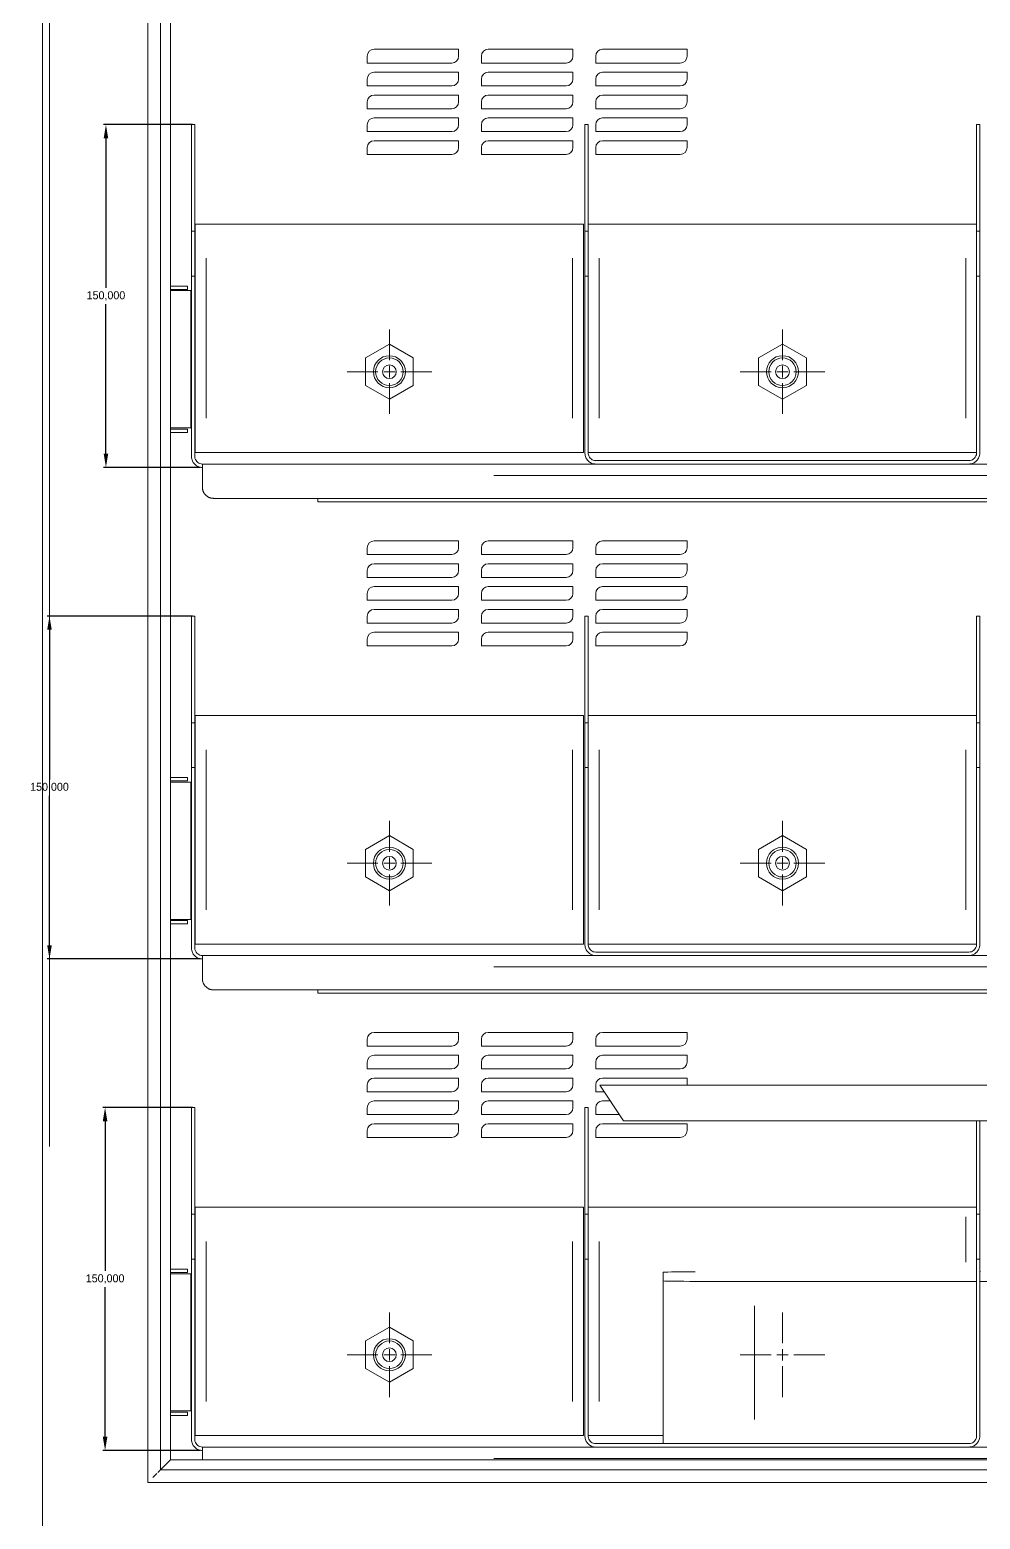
# Model space of a CAD drawing. Header units: millimetres. Extents: x 1896 to 8684, y 846 to 6829.
# Drawn here: x 3870 to 4286, y 3501 to 4153 of the extents above; entities that cross this region are included whole.
import ezdxf

# ---------------------------------------------------------------- set-up
doc = ezdxf.new("R2010")
doc.units = ezdxf.units.MM
doc.header["$PDSIZE"] = -1
doc.dimstyles.new('ISO-25', dxfattribs={"dimtxt": 2.5, "dimasz": 2.5, "dimexe": 1.25, "dimexo": 0.625, "dimtad": 1, "dimtxsty": 'Standard', "dimcen": 2.5, "dimadec": 0, "dimazin": 0, "dimtfac": 1, "dimtmove": 0, "dimatfit": 3, "dimfxl": 1, "dimarcsym": 0})

# ---------------------------------------------------------------- blocks, each defined once
blk = doc.blocks.new('SW_CENTERMARKSYMBOL_4')
at = {"color": 0, "linetype": 'Continuous', "lineweight": 0}
for p, q in [((0, 5), (0, 18.5)), ((-5, 0), (-18.5, 0)), ((0, 0), (-2.5, 0)), ((0, 0), (0, 2.5)), ((0, 0), (0, -2.5)), ((0, 0), (2.5, 0)), ((5, 0), (18.5, 0)), ((0, -5), (0, -18.5))]:
    blk.add_line(p, q, dxfattribs=at)
blk = doc.blocks.new('SW_CENTERMARKSYMBOL_6')
at = {"color": 0, "linetype": 'Continuous', "lineweight": 0}
for p, q in [((0, 5), (0, 18.5)), ((-5, 0), (-18.5, 0)), ((0, 0), (-2.5, 0)), ((0, 0), (0, 2.5)), ((0, 0), (0, -2.5)), ((0, 0), (2.5, 0)), ((5, 0), (18.5, 0)), ((0, -5), (0, -18.5))]:
    blk.add_line(p, q, dxfattribs=at)
blk = doc.blocks.new('SW_CENTERMARKSYMBOL_10')
at = {"color": 0, "linetype": 'Continuous', "lineweight": 0}
for p, q in [((0, 5), (0, 18.5)), ((-5, 0), (-18.5, 0)), ((0, 0), (-2.5, 0)), ((0, 0), (0, 2.5)), ((0, 0), (0, -2.5)), ((0, 0), (2.5, 0)), ((5, 0), (18.5, 0)), ((0, -5), (0, -18.5))]:
    blk.add_line(p, q, dxfattribs=at)
blk = doc.blocks.new('SW_CENTERMARKSYMBOL_13')
at = {"color": 0, "linetype": 'Continuous', "lineweight": 0}
for p, q in [((0, 5), (0, 18.5)), ((-5, 0), (-18.5, 0)), ((0, 0), (-2.5, 0)), ((0, 0), (0, 2.5)), ((0, 0), (0, -2.5)), ((0, 0), (2.5, 0)), ((5, 0), (18.5, 0)), ((0, -5), (0, -18.5))]:
    blk.add_line(p, q, dxfattribs=at)
blk = doc.blocks.new('SW_CENTERMARKSYMBOL_17')
at = {"color": 0, "linetype": 'Continuous', "lineweight": 0}
for p, q in [((0, 5), (0, 18.5)), ((-5, 0), (-18.5, 0)), ((0, 0), (-2.5, 0)), ((0, 0), (0, 2.5)), ((0, 0), (0, -2.5)), ((0, 0), (2.5, 0)), ((5, 0), (18.5, 0)), ((0, -5), (0, -18.5))]:
    blk.add_line(p, q, dxfattribs=at)
blk = doc.blocks.new('SW_CENTERMARKSYMBOL_22')
at = {"color": 0, "linetype": 'Continuous', "lineweight": 0}
for p, q in [((0, 5), (0, 18.5)), ((-5, 0), (-18.5, 0)), ((0, 0), (-2.5, 0)), ((0, 0), (0, 2.5)), ((0, 0), (0, -2.5)), ((0, 0), (2.5, 0)), ((5, 0), (18.5, 0)), ((0, -5), (0, -18.5))]:
    blk.add_line(p, q, dxfattribs=at)
blk = doc.blocks.new('*D48')
at = {"color": 0, "lineweight": -2}
for p, q in [((3941.08, 3681.14), (3901.88, 3681.14)), ((3902.88, 3675.14), (3902.88, 3609.7)), ((3902.88, 3537.14), (3902.88, 3602.57)), ((3944.42, 3531.14), (3901.88, 3531.14))]:
    blk.add_line(p, q, dxfattribs=at)
at = {"color": 0}
for points in [[(3901.88, 3675.14), (3903.88, 3675.14), (3902.88, 3681.14)], [(3901.88, 3537.14), (3903.88, 3537.14), (3902.88, 3531.14)]]:
    blk.add_solid(points, dxfattribs=at)
at = {"layer": 'Defpoints', "color": 0}
for p in [(3902.88, 3681.14), (3942.08, 3681.14), (3945.42, 3531.14)]:
    blk.add_point(p, dxfattribs=at)
at = {"color": 0, "insert": (3902.88, 3606.14), "char_height": 3.5, "attachment_point": 5}
blk.add_mtext('150,000', dxfattribs=at)
blk = doc.blocks.new('*D49')
at = {"color": 0, "lineweight": -2}
for p, q in [((3941.08, 3896.14), (3877.55, 3896.14)), ((3878.55, 3890.14), (3878.55, 3824.7)), ((3878.55, 3752.14), (3878.55, 3817.57)), ((3944.42, 3746.14), (3877.55, 3746.14))]:
    blk.add_line(p, q, dxfattribs=at)
at = {"color": 0}
for points in [[(3877.55, 3890.14), (3879.55, 3890.14), (3878.55, 3896.14)], [(3877.55, 3752.14), (3879.55, 3752.14), (3878.55, 3746.14)]]:
    blk.add_solid(points, dxfattribs=at)
at = {"layer": 'Defpoints', "color": 0}
for p in [(3878.55, 3896.14), (3942.08, 3896.14), (3945.42, 3746.14)]:
    blk.add_point(p, dxfattribs=at)
at = {"color": 0, "insert": (3878.55, 3821.14), "char_height": 3.5, "attachment_point": 5}
blk.add_mtext('150,000', dxfattribs=at)
blk = doc.blocks.new('*D50')
at = {"color": 0, "lineweight": -2}
for p, q in [((3941.08, 4111.14), (3902.25, 4111.14)), ((3903.25, 4105.14), (3903.25, 4039.7)), ((3903.25, 3967.14), (3903.25, 4032.57)), ((3944.42, 3961.14), (3902.25, 3961.14))]:
    blk.add_line(p, q, dxfattribs=at)
at = {"color": 0}
for points in [[(3902.25, 4105.14), (3904.25, 4105.14), (3903.25, 4111.14)], [(3902.25, 3967.14), (3904.25, 3967.14), (3903.25, 3961.14)]]:
    blk.add_solid(points, dxfattribs=at)
at = {"layer": 'Defpoints', "color": 0}
for p in [(3903.25, 4111.14), (3942.08, 4111.14), (3945.42, 3961.14)]:
    blk.add_point(p, dxfattribs=at)
at = {"color": 0, "insert": (3903.25, 4036.14), "char_height": 3.5, "attachment_point": 5}
blk.add_mtext('150,000', dxfattribs=at)

msp = doc.modelspace()

# ---------------------------------------------------------------- linework, layer by layer
at = {"color": 7, "linetype": 'Continuous', "lineweight": 15}
for p, q in [((3875.5481, 3477.8605), (3875.5481, 4741.1359)), ((3921.5481, 3517.1359), (3921.5481, 4690.1391)), ((3921.5667, 4690.1205), (3921.5667, 3517.1545)), ((3927.1466, 4684.5406), (3927.1466, 3522.7342)), ((3931.5378, 3527.1256), (3931.5378, 4680.1494)), ((3931.5388, 4680.1484), (3931.5388, 3527.1266)), ((4057.5249, 4144.0597), (4020.5247, 4144.0597)), ((4057.5249, 4141.0597), (4057.5249, 4144.0597)), ((4107.5251, 4144.0597), (4070.5249, 4144.0597)), ((4107.5251, 4141.0597), (4107.5251, 4144.0597)), ((4157.5248, 4144.0597), (4120.5251, 4144.0597)), ((4157.5248, 4141.0597), (4157.5248, 4144.0597)), ((4017.5249, 4141.0597), (4017.5249, 4138.0597)), ((4017.5249, 4138.0597), (4054.5251, 4138.0597)), ((4067.5246, 4141.0597), (4067.5246, 4138.0597)), ((4067.5246, 4138.0597), (4104.5248, 4138.0597)), ((4117.5248, 4141.0597), (4117.5248, 4138.0597)), ((4117.5248, 4138.0597), (4154.525, 4138.0597)), ((4017.5249, 4131.0597), (4017.5249, 4128.0597)), ((4057.5249, 4134.0597), (4020.5247, 4134.0597)), ((4057.5249, 4131.0597), (4057.5249, 4134.0597)), ((4067.5246, 4131.0597), (4067.5246, 4128.0597)), ((4107.5251, 4134.0597), (4070.5249, 4134.0597)), ((4107.5251, 4131.0597), (4107.5251, 4134.0597)), ((4117.5248, 4131.0597), (4117.5248, 4128.0597)), ((4157.5248, 4134.0597), (4120.5251, 4134.0597)), ((4157.5248, 4131.0597), (4157.5248, 4134.0597)), ((4017.5249, 4128.0597), (4054.5251, 4128.0597)), ((4057.5249, 4124.0597), (4020.5247, 4124.0597)), ((4057.5249, 4121.0597), (4057.5249, 4124.0597)), ((4067.5246, 4128.0597), (4104.5248, 4128.0597)), ((4107.5251, 4124.0597), (4070.5249, 4124.0597)), ((4107.5251, 4121.0597), (4107.5251, 4124.0597)), ((4117.5248, 4128.0597), (4154.525, 4128.0597)), ((4157.5248, 4124.0597), (4120.5251, 4124.0597)), ((4157.5248, 4121.0597), (4157.5248, 4124.0597)), ((4017.5249, 4121.0597), (4017.5249, 4118.0597)), ((4017.5249, 4118.0597), (4054.5251, 4118.0597)), ((4067.5246, 4121.0597), (4067.5246, 4118.0597)), ((4067.5246, 4118.0597), (4104.5248, 4118.0597)), ((4117.5248, 4121.0597), (4117.5248, 4118.0597)), ((4117.5248, 4118.0597), (4154.525, 4118.0597)), ((3940.6435, 4111.1389), (3942.0764, 4111.1389)), ((3940.6435, 4064.457), (3940.6435, 4111.1389)), ((3942.0764, 4111.1389), (3942.0764, 4064.457)), ((4017.5249, 4111.0597), (4017.5249, 4108.0597)), ((4057.5249, 4114.0597), (4020.5247, 4114.0597)), ((4057.5249, 4111.0597), (4057.5249, 4114.0597)), ((4067.5246, 4111.0597), (4067.5246, 4108.0597)), ((4107.5251, 4114.0597), (4070.5249, 4114.0597)), ((4107.5251, 4111.0597), (4107.5251, 4114.0597)), ((4112.7488, 4111.1389), (4114.1817, 4111.1389)), ((4112.7488, 4064.457), (4112.7488, 4111.1389)), ((4114.1817, 4111.1389), (4114.1817, 4064.457)), ((4117.5248, 4111.0597), (4117.5248, 4108.0597)), ((4157.5248, 4114.0597), (4120.5251, 4114.0597)), ((4157.5248, 4111.0597), (4157.5248, 4114.0597)), ((4284.1374, 4111.1389), (4285.5703, 4111.1389)), ((4284.1374, 4064.457), (4284.1374, 4111.1389)), ((4285.5703, 4111.1389), (4285.5703, 4064.457)), ((4017.5249, 4108.0597), (4054.5251, 4108.0597)), ((4067.5246, 4108.0597), (4104.5248, 4108.0597)), ((4117.5248, 4108.0597), (4154.525, 4108.0597)), ((4017.5249, 4101.0597), (4017.5249, 4098.0597)), ((4017.5249, 4098.0597), (4054.5251, 4098.0597)), ((4057.5249, 4104.0597), (4020.5247, 4104.0597)), ((4057.5249, 4101.0597), (4057.5249, 4104.0597)), ((4067.5246, 4101.0597), (4067.5246, 4098.0597)), ((4067.5246, 4098.0597), (4104.5248, 4098.0597)), ((4107.5251, 4104.0597), (4070.5249, 4104.0597)), ((4107.5251, 4101.0597), (4107.5251, 4104.0597)), ((4117.5248, 4101.0597), (4117.5248, 4098.0597)), ((4117.5248, 4098.0597), (4154.525, 4098.0597)), ((4157.5248, 4104.0597), (4120.5251, 4104.0597)), ((4157.5248, 4101.0597), (4157.5248, 4104.0597)), ((3942.2995, 4067.6389), (3942.2995, 3967.639)), ((3947.0765, 4067.6389), (4107.4206, 4067.6389)), ((4112.1971, 4067.6389), (4112.1971, 3967.639)), ((4114.2656, 3967.639), (4114.2656, 4067.6389)), ((4119.0426, 4067.6389), (4279.3867, 4067.6389)), ((3940.6435, 4044.8797), (3940.6435, 4064.457)), ((3942.0764, 4064.457), (3942.0764, 4044.8797)), ((4112.7488, 4044.8797), (4112.7488, 4064.457)), ((4114.1817, 4064.457), (4114.1817, 4044.8797)), ((4284.1374, 4044.8797), (4284.1374, 4064.457)), ((4285.5703, 4064.457), (4285.5703, 4044.8797)), ((3931.5388, 4040.4823), (3938.9975, 4040.4823)), ((3938.9975, 4039.0468), (3938.9975, 4040.4823)), ((3940.6435, 3966.1389), (3940.6435, 4044.8797)), ((3942.0764, 4044.8797), (3942.0764, 3966.1389)), ((4112.7488, 4044.8797), (4112.7488, 3967.639)), ((4114.1817, 3967.639), (4114.1817, 4044.8797)), ((4284.1374, 3967.639), (4284.1374, 4044.8797)), ((4285.5703, 4044.8797), (4285.5703, 3967.639)), ((3938.9975, 4039.0468), (3931.5388, 4039.0468)), ((3940.4246, 4038.4822), (3931.5388, 4038.4822)), ((3940.4246, 3978.4823), (3940.4246, 4038.4822)), ((4016.8039, 4009.0657), (4027.2481, 4015.0955)), ((4027.2481, 4015.0955), (4037.6923, 4009.0657)), ((4199.2185, 4015.0955), (4188.7743, 4009.0657)), ((4209.6626, 4009.0657), (4199.2185, 4015.0955)), ((4016.8039, 3997.0058), (4016.8039, 4009.0657)), ((4037.6923, 4009.0657), (4037.6923, 3997.0058)), ((4188.7743, 4009.0657), (4188.7743, 3997.0058)), ((4209.6626, 3997.0058), (4209.6626, 4009.0657)), ((4027.2481, 3990.9759), (4016.8039, 3997.0058)), ((4037.6923, 3997.0058), (4027.2481, 3990.9759)), ((4188.7743, 3997.0058), (4199.2185, 3990.9759)), ((4199.2185, 3990.9759), (4209.6626, 3997.0058)), ((3931.5388, 3978.4823), (3940.4246, 3978.4823)), ((3938.9975, 3977.9177), (3931.5388, 3977.9177)), ((3931.5388, 3976.4822), (3938.9975, 3976.4822)), ((3938.9975, 3977.9177), (3938.9975, 3976.4822)), ((4795.6764, 3962.6389), (3945.42, 3962.6389)), ((3945.42, 3957.639), (3945.42, 3962.6389)), ((4107.4206, 3967.639), (3947.0765, 3967.639)), ((4280.7938, 3964.139), (4117.5253, 3964.139)), ((4117.5253, 3962.6389), (4280.7938, 3962.6389)), ((4279.3867, 3967.639), (4119.0426, 3967.639)), ((3945.42, 3952.6389), (3945.42, 3957.639)), ((3950.2613, 3947.639), (4790.8351, 3947.639)), ((3995.9666, 3946.126), (3995.9666, 3947.639)), ((3995.9666, 3946.126), (4750.6968, 3946.126)), ((4057.5249, 3929.0596), (4020.5247, 3929.0596)), ((4057.5249, 3926.0595), (4057.5249, 3929.0596)), ((4107.5251, 3929.0596), (4070.5249, 3929.0596)), ((4107.5251, 3926.0595), (4107.5251, 3929.0596)), ((4157.5248, 3929.0596), (4120.5251, 3929.0596)), ((4157.5248, 3926.0595), (4157.5248, 3929.0596)), ((4017.5249, 3926.0595), (4017.5249, 3923.0598)), ((4017.5249, 3923.0598), (4054.5251, 3923.0598)), ((4067.5246, 3926.0595), (4067.5246, 3923.0598)), ((4067.5246, 3923.0598), (4104.5248, 3923.0598)), ((4117.5248, 3926.0595), (4117.5248, 3923.0598)), ((4117.5248, 3923.0598), (4154.525, 3923.0598)), ((4017.5249, 3916.0595), (4017.5249, 3913.0595)), ((4057.5249, 3919.0596), (4020.5247, 3919.0596)), ((4057.5249, 3916.0595), (4057.5249, 3919.0596)), ((4067.5246, 3916.0595), (4067.5246, 3913.0595)), ((4107.5251, 3919.0596), (4070.5249, 3919.0596)), ((4107.5251, 3916.0595), (4107.5251, 3919.0596)), ((4117.5248, 3916.0595), (4117.5248, 3913.0595)), ((4157.5248, 3919.0596), (4120.5251, 3919.0596)), ((4157.5248, 3916.0595), (4157.5248, 3919.0596)), ((4017.5249, 3913.0595), (4054.5251, 3913.0595)), ((4057.5249, 3909.0596), (4020.5247, 3909.0596)), ((4057.5249, 3906.0596), (4057.5249, 3909.0596)), ((4067.5246, 3913.0595), (4104.5248, 3913.0595)), ((4107.5251, 3909.0596), (4070.5249, 3909.0596)), ((4107.5251, 3906.0596), (4107.5251, 3909.0596)), ((4117.5248, 3913.0595), (4154.525, 3913.0595)), ((4157.5248, 3909.0596), (4120.5251, 3909.0596)), ((4157.5248, 3906.0596), (4157.5248, 3909.0596)), ((4017.5249, 3906.0596), (4017.5249, 3903.0595)), ((4017.5249, 3903.0595), (4054.5251, 3903.0595)), ((4067.5246, 3906.0596), (4067.5246, 3903.0595)), ((4067.5246, 3903.0595), (4104.5248, 3903.0595)), ((4117.5248, 3906.0596), (4117.5248, 3903.0595)), ((4117.5248, 3903.0595), (4154.525, 3903.0595)), ((3940.6435, 3896.139), (3942.0764, 3896.139)), ((3940.6435, 3849.4571), (3940.6435, 3896.139)), ((3942.0764, 3896.139), (3942.0764, 3849.4571)), ((4017.5249, 3896.0596), (4017.5249, 3893.0595)), ((4057.5249, 3899.0596), (4020.5247, 3899.0596)), ((4057.5249, 3896.0596), (4057.5249, 3899.0596)), ((4067.5246, 3896.0596), (4067.5246, 3893.0595)), ((4107.5251, 3899.0596), (4070.5249, 3899.0596)), ((4107.5251, 3896.0596), (4107.5251, 3899.0596)), ((4112.7488, 3896.139), (4114.1817, 3896.139)), ((4112.7488, 3849.4571), (4112.7488, 3896.139)), ((4114.1817, 3896.139), (4114.1817, 3849.4571)), ((4117.5248, 3896.0596), (4117.5248, 3893.0595)), ((4157.5248, 3899.0596), (4120.5251, 3899.0596)), ((4157.5248, 3896.0596), (4157.5248, 3899.0596)), ((4284.1374, 3896.139), (4285.5703, 3896.139)), ((4284.1374, 3849.4571), (4284.1374, 3896.139)), ((4285.5703, 3896.139), (4285.5703, 3849.4571)), ((4017.5249, 3893.0595), (4054.5251, 3893.0595)), ((4067.5246, 3893.0595), (4104.5248, 3893.0595)), ((4117.5248, 3893.0595), (4154.525, 3893.0595)), ((4017.5249, 3886.0596), (4017.5249, 3883.0596)), ((4017.5249, 3883.0596), (4054.5251, 3883.0596)), ((4057.5249, 3889.0596), (4020.5247, 3889.0596)), ((4057.5249, 3886.0596), (4057.5249, 3889.0596)), ((4067.5246, 3886.0596), (4067.5246, 3883.0596)), ((4067.5246, 3883.0596), (4104.5248, 3883.0596)), ((4107.5251, 3889.0596), (4070.5249, 3889.0596)), ((4107.5251, 3886.0596), (4107.5251, 3889.0596)), ((4117.5248, 3886.0596), (4117.5248, 3883.0596)), ((4117.5248, 3883.0596), (4154.525, 3883.0596)), ((4157.5248, 3889.0596), (4120.5251, 3889.0596)), ((4157.5248, 3886.0596), (4157.5248, 3889.0596)), ((3942.2995, 3752.6389), (3942.2995, 3852.639)), ((3947.0765, 3852.639), (4107.4206, 3852.639)), ((4112.1971, 3752.6389), (4112.1971, 3852.639)), ((4114.2656, 3752.6389), (4114.2656, 3852.639)), ((4119.0426, 3852.639), (4279.3867, 3852.639)), ((3940.6435, 3829.8798), (3940.6435, 3849.4571)), ((3942.0764, 3849.4571), (3942.0764, 3829.8798)), ((4112.7488, 3829.8798), (4112.7488, 3849.4571)), ((4114.1817, 3849.4571), (4114.1817, 3829.8798)), ((4284.1374, 3829.8798), (4284.1374, 3849.4571)), ((4285.5703, 3849.4571), (4285.5703, 3829.8798)), ((3931.5388, 3825.4824), (3938.9975, 3825.4824)), ((3938.9975, 3824.0469), (3938.9975, 3825.4824)), ((3940.6435, 3751.139), (3940.6435, 3829.8798)), ((3942.0764, 3829.8798), (3942.0764, 3751.139)), ((4112.7488, 3829.8798), (4112.7488, 3752.6389)), ((4114.1817, 3752.6389), (4114.1817, 3829.8798)), ((4284.1374, 3752.6389), (4284.1374, 3829.8798)), ((4285.5703, 3829.8798), (4285.5703, 3752.6389)), ((3938.9975, 3824.0469), (3931.5388, 3824.0469)), ((3940.4246, 3823.4823), (3931.5388, 3823.4823)), ((3940.4246, 3763.4824), (3940.4246, 3823.4823)), ((4016.8039, 3794.0658), (4027.2481, 3800.0956)), ((4027.2481, 3800.0956), (4037.6923, 3794.0658)), ((4188.7743, 3794.0658), (4199.2185, 3800.0956)), ((4199.2185, 3800.0956), (4209.6626, 3794.0658)), ((4016.8039, 3782.0058), (4016.8039, 3794.0658)), ((4037.6923, 3794.0658), (4037.6923, 3782.0058)), ((4188.7743, 3782.0058), (4188.7743, 3794.0658)), ((4209.6626, 3794.0658), (4209.6626, 3782.0058)), ((4027.2481, 3775.976), (4016.8039, 3782.0058)), ((4037.6923, 3782.0058), (4027.2481, 3775.976)), ((4199.2185, 3775.976), (4188.7743, 3782.0058)), ((4209.6626, 3782.0058), (4199.2185, 3775.976)), ((3931.5388, 3763.4824), (3940.4246, 3763.4824)), ((3938.9975, 3762.9178), (3931.5388, 3762.9178)), ((3931.5388, 3761.4823), (3938.9975, 3761.4823)), ((3938.9975, 3762.9178), (3938.9975, 3761.4823)), ((3945.42, 3747.639), (4795.6764, 3747.639)), ((3945.42, 3742.6389), (3945.42, 3747.639)), ((4107.4206, 3752.6389), (3947.0765, 3752.6389)), ((4280.7938, 3749.1389), (4117.5253, 3749.1389)), ((4117.5253, 3747.639), (4280.7938, 3747.639)), ((4279.3867, 3752.6389), (4119.0426, 3752.6389)), ((3945.42, 3737.639), (3945.42, 3742.6389)), ((3950.2613, 3732.6389), (4790.8351, 3732.6389)), ((3995.9666, 3731.1261), (3995.9666, 3732.6389)), ((3995.9666, 3731.1261), (4750.6968, 3731.1261)), ((4057.5249, 3714.0596), (4020.5247, 3714.0596)), ((4057.5249, 3711.0596), (4057.5249, 3714.0596)), ((4107.5251, 3714.0596), (4070.5249, 3714.0596)), ((4107.5251, 3711.0596), (4107.5251, 3714.0596)), ((4157.5248, 3714.0596), (4120.5251, 3714.0596)), ((4157.5248, 3711.0596), (4157.5248, 3714.0596)), ((4017.5249, 3711.0596), (4017.5249, 3708.0596)), ((4017.5249, 3708.0596), (4054.5251, 3708.0596)), ((4067.5246, 3711.0596), (4067.5246, 3708.0596)), ((4067.5246, 3708.0596), (4104.5248, 3708.0596)), ((4117.5248, 3711.0596), (4117.5248, 3708.0596)), ((4117.5248, 3708.0596), (4154.525, 3708.0596)), ((4017.5249, 3701.0596), (4017.5249, 3698.0596)), ((4057.5249, 3704.0597), (4020.5247, 3704.0597)), ((4057.5249, 3701.0596), (4057.5249, 3704.0597)), ((4067.5246, 3701.0596), (4067.5246, 3698.0596)), ((4107.5251, 3704.0597), (4070.5249, 3704.0597)), ((4107.5251, 3701.0596), (4107.5251, 3704.0597)), ((4117.5248, 3701.0596), (4117.5248, 3698.0596)), ((4157.5248, 3704.0597), (4120.5251, 3704.0597)), ((4157.5248, 3701.0596), (4157.5248, 3704.0597)), ((4017.5249, 3698.0596), (4054.5251, 3698.0596)), ((4057.5249, 3694.0597), (4020.5247, 3694.0597)), ((4057.5249, 3691.0596), (4057.5249, 3694.0597)), ((4067.5246, 3698.0596), (4104.5248, 3698.0596)), ((4107.5251, 3694.0597), (4070.5249, 3694.0597)), ((4107.5251, 3691.0596), (4107.5251, 3694.0597)), ((4117.5248, 3698.0596), (4154.525, 3698.0596)), ((4157.5248, 3694.0597), (4120.5251, 3694.0597)), ((4157.5248, 3691.0596), (4157.5248, 3694.0597)), ((4017.5249, 3691.0596), (4017.5249, 3688.0596)), ((4017.5249, 3688.0596), (4054.5251, 3688.0596)), ((4067.5246, 3691.0596), (4067.5246, 3688.0596)), ((4067.5246, 3688.0596), (4104.5248, 3688.0596)), ((4117.5248, 3691.0596), (4117.5248, 3688.0596)), ((4117.5248, 3688.0596), (4121.2642, 3688.0596)), ((4119.3797, 3690.9125), (4129.6794, 3675.3214)), ((4119.3797, 3690.9125), (4619.3616, 3690.9125)), ((4157.5214, 3690.9125), (4157.5248, 3691.0596)), ((3940.6435, 3681.139), (3942.0764, 3681.139)), ((3940.6435, 3634.4569), (3940.6435, 3681.139)), ((3942.0764, 3681.139), (3942.0764, 3634.4569)), ((4017.5249, 3681.0596), (4017.5249, 3678.0596)), ((4057.5249, 3684.0597), (4020.5247, 3684.0597)), ((4057.5249, 3681.0596), (4057.5249, 3684.0597)), ((4067.5246, 3681.0596), (4067.5246, 3678.0596)), ((4107.5251, 3684.0597), (4070.5249, 3684.0597)), ((4107.5251, 3681.0596), (4107.5251, 3684.0597)), ((4112.7488, 3681.139), (4114.1817, 3681.139)), ((4112.7488, 3634.4569), (4112.7488, 3681.139)), ((4114.1817, 3681.139), (4114.1817, 3634.4569)), ((4117.5248, 3681.0596), (4117.5248, 3678.0596)), ((4123.9068, 3684.0597), (4120.5251, 3684.0597)), ((4017.5249, 3678.0596), (4054.5251, 3678.0596)), ((4067.5246, 3678.0596), (4104.5248, 3678.0596)), ((4117.5248, 3678.0596), (4127.8703, 3678.0596)), ((4129.6794, 3675.3214), (4609.0619, 3675.3214)), ((4284.1374, 3634.4569), (4284.1374, 3675.3214)), ((4285.5703, 3675.3214), (4285.5703, 3634.4569)), ((4017.5249, 3671.0597), (4017.5249, 3668.0596)), ((4017.5249, 3668.0596), (4054.5251, 3668.0596)), ((4057.5249, 3674.0597), (4020.5247, 3674.0597)), ((4057.5249, 3671.0597), (4057.5249, 3674.0597)), ((4067.5246, 3671.0597), (4067.5246, 3668.0596)), ((4067.5246, 3668.0596), (4104.5248, 3668.0596)), ((4107.5251, 3674.0597), (4070.5249, 3674.0597)), ((4107.5251, 3671.0597), (4107.5251, 3674.0597)), ((4117.5248, 3671.0597), (4117.5248, 3668.0596)), ((4117.5248, 3668.0596), (4154.525, 3668.0596)), ((4157.5248, 3674.0597), (4120.5251, 3674.0597)), ((4157.5248, 3671.0597), (4157.5248, 3674.0597)), ((3942.2995, 3537.639), (3942.2995, 3637.6389)), ((3947.0765, 3637.6389), (4107.4206, 3637.6389)), ((4112.1971, 3537.639), (4112.1971, 3637.6389)), ((4114.2656, 3537.639), (4114.2656, 3637.6389)), ((4119.0426, 3637.6389), (4279.3867, 3637.6389)), ((3940.6435, 3614.8797), (3940.6435, 3634.4569)), ((3942.0764, 3634.4569), (3942.0764, 3614.8797)), ((4112.7488, 3614.8797), (4112.7488, 3634.4569)), ((4114.1817, 3634.4569), (4114.1817, 3614.8797)), ((4284.1374, 3614.8797), (4284.1374, 3634.4569)), ((4285.5703, 3634.4569), (4285.5703, 3614.8797)), ((3931.5388, 3610.4823), (3938.9975, 3610.4823)), ((3938.9975, 3609.047), (3938.9975, 3610.4823)), ((3940.6435, 3536.1391), (3940.6435, 3614.8797)), ((3942.0764, 3614.8797), (3942.0764, 3536.1391)), ((4112.7488, 3614.8797), (4112.7488, 3537.639)), ((4114.1817, 3537.639), (4114.1817, 3614.8797)), ((4284.1374, 3537.639), (4284.1374, 3614.8797)), ((4285.5703, 3614.8797), (4285.5703, 3537.639)), ((4285.866, 3609.396), (4285.5703, 3609.396)), ((3938.9975, 3609.047), (3931.5388, 3609.047)), ((3940.4246, 3608.4824), (3931.5388, 3608.4824)), ((3940.4246, 3548.4822), (3940.4246, 3608.4824)), ((4147.0372, 3609.1128), (4147.0372, 3605.3386)), ((4147.0372, 3534.139), (4147.0372, 3605.3386)), ((4284.1374, 3605.0556), (4187.0372, 3605.0556)), ((4455.5261, 3605.0556), (4285.5703, 3605.0556)), ((4016.8039, 3579.0656), (4027.2481, 3585.0957)), ((4027.2481, 3585.0957), (4037.6923, 3579.0656)), ((4016.8039, 3567.0059), (4016.8039, 3579.0656)), ((4037.6923, 3579.0656), (4037.6923, 3567.0059)), ((4027.2481, 3560.9758), (4016.8039, 3567.0059)), ((4037.6923, 3567.0059), (4027.2481, 3560.9758)), ((3931.5388, 3548.4822), (3940.4246, 3548.4822)), ((3938.9975, 3547.9177), (3931.5388, 3547.9177)), ((3931.5388, 3546.4824), (3938.9975, 3546.4824)), ((3938.9975, 3547.9177), (3938.9975, 3546.4824)), ((3945.42, 3532.6391), (4795.6764, 3532.6391)), ((3945.42, 3527.639), (3945.42, 3532.6391)), ((4107.4206, 3537.639), (3947.0765, 3537.639)), ((4280.7938, 3534.139), (4117.5253, 3534.139)), ((4117.5253, 3532.6391), (4280.7938, 3532.6391)), ((4147.0372, 3537.639), (4119.0426, 3537.639)), ((3931.5378, 3527.1256), (3927.1466, 3522.7342)), ((3931.5388, 3527.1266), (3931.5378, 3527.1256)), ((4809.5586, 3527.1256), (3931.5378, 3527.1256)), ((3931.5388, 3527.1266), (4809.5576, 3527.1266)), ((3945.42, 3527.1266), (3945.42, 3527.639)), ((3927.1466, 3522.7342), (4813.9502, 3522.7342)), ((4819.5483, 3517.1359), (3921.5481, 3517.1359)), ((3921.5667, 3517.1545), (4819.5297, 3517.1545)), ((3995.9666, 3517.1359), (3995.9666, 3517.1545)), ((4147.0372, 3517.1359), (4147.0372, 3517.1545))]:
    msp.add_line(p, q, dxfattribs=at)
at = {"color": 8, "linetype": 'Continuous', "lineweight": 15}
for p, q in [((3878.5483, 4551.086), (3878.5483, 3664.1861)), ((3940.8585, 4064.457), (3941.8613, 4064.457)), ((4112.9639, 4064.457), (4113.9666, 4064.457)), ((4284.3525, 4064.457), (4285.3553, 4064.457)), ((3947.0765, 4052.6391), (3947.0765, 3982.6389)), ((4107.4206, 4052.6391), (4107.4206, 3982.6389)), ((4119.0426, 3982.6389), (4119.0426, 4052.6391)), ((4279.3867, 3982.6389), (4279.3867, 4052.6391)), ((3941.8613, 4044.8797), (3940.8585, 4044.8797)), ((4113.9666, 4044.8797), (4112.9639, 4044.8797)), ((4285.3553, 4044.8797), (4284.3525, 4044.8797)), ((4668.1377, 3957.639), (4072.9587, 3957.639)), ((3940.8585, 3849.4571), (3941.8613, 3849.4571)), ((4112.9639, 3849.4571), (4113.9666, 3849.4571)), ((4284.3525, 3849.4571), (4285.3553, 3849.4571)), ((3947.0765, 3767.639), (3947.0765, 3837.6389)), ((4107.4206, 3767.639), (4107.4206, 3837.6389)), ((4119.0426, 3767.639), (4119.0426, 3837.6389)), ((4279.3867, 3767.639), (4279.3867, 3837.6389)), ((3941.8613, 3829.8798), (3940.8585, 3829.8798)), ((4113.9666, 3829.8798), (4112.9639, 3829.8798)), ((4285.3553, 3829.8798), (4284.3525, 3829.8798)), ((4668.1377, 3742.6389), (4072.9587, 3742.6389)), ((3940.8585, 3634.4569), (3941.8613, 3634.4569)), ((4112.9639, 3634.4569), (4113.9666, 3634.4569)), ((4279.3867, 3613.5748), (4279.3867, 3633.3924)), ((4284.3525, 3634.4569), (4285.3553, 3634.4569)), ((3947.0765, 3552.6391), (3947.0765, 3622.639)), ((4107.4206, 3552.6391), (4107.4206, 3622.639)), ((4119.0426, 3552.6391), (4119.0426, 3622.639)), ((3941.8613, 3614.8797), (3940.8585, 3614.8797)), ((4113.9666, 3614.8797), (4112.9639, 3614.8797)), ((4285.3553, 3614.8797), (4284.3525, 3614.8797)), ((4187.0372, 3594.4181), (4187.0372, 3544.7765)), ((4668.1377, 3527.639), (4072.9587, 3527.639)), ((3925.482, 3521.0696), (3923.7568, 3519.3444)), ((4187.0372, 3517.1516), (4187.0372, 3517.1388))]:
    msp.add_line(p, q, dxfattribs=at)
at = {"color": 7, "linetype": 'Continuous', "lineweight": 15}
for centre, radius in [((4027.2483, 4003.0358), 7), ((4027.2483, 4003.0358), 6.0092), ((4199.2183, 4003.0358), 7), ((4199.2183, 4003.0358), 6.0092), ((4027.2483, 4003.0358), 3), ((4199.2183, 4003.0358), 3), ((4027.2483, 3788.0358), 7), ((4027.2483, 3788.0358), 6.0092), ((4199.2183, 3788.0358), 7), ((4199.2183, 3788.0358), 6.0092), ((4027.2483, 3788.0358), 3), ((4199.2183, 3788.0358), 3), ((4027.2483, 3573.0358), 7), ((4027.2483, 3573.0358), 6.0092), ((4027.2483, 3573.0358), 3)]:
    msp.add_circle(centre, radius, dxfattribs=at)
for centre, start, end in [((4020.5248, 4141.0596), 90, 180), ((4070.5248, 4141.0596), 90, 180), ((4120.5248, 4141.0596), 90, 180), ((4054.5248, 4141.0596), 270, 0), ((4104.5248, 4141.0596), 270, 0), ((4154.5248, 4141.0596), 270, 0), ((4020.5248, 4131.0596), 90, 180), ((4054.5248, 4131.0596), 270, 0), ((4070.5248, 4131.0596), 90, 180), ((4104.5248, 4131.0596), 270, 0), ((4120.5248, 4131.0596), 90, 180), ((4154.5248, 4131.0596), 270, 0), ((4020.5248, 4121.0596), 90, 180), ((4070.5248, 4121.0596), 90, 180), ((4120.5248, 4121.0596), 90, 180), ((4054.5248, 4121.0596), 270, 0), ((4104.5248, 4121.0596), 270, 0), ((4154.5248, 4121.0596), 270, 0), ((4020.5248, 4111.0596), 90, 180), ((4054.5248, 4111.0596), 270, 0), ((4070.5248, 4111.0596), 90, 180), ((4104.5248, 4111.0596), 270, 0), ((4120.5248, 4111.0596), 90, 180), ((4154.5248, 4111.0596), 270, 0), ((4020.5248, 4101.0596), 90, 180), ((4054.5248, 4101.0596), 270, 0), ((4070.5248, 4101.0596), 90, 180), ((4104.5248, 4101.0596), 270, 0), ((4120.5248, 4101.0596), 90, 180), ((4154.5248, 4101.0596), 270, 0), ((4020.5248, 3926.0596), 90, 180), ((4070.5248, 3926.0596), 90, 180), ((4120.5248, 3926.0596), 90, 180), ((4054.5248, 3926.0596), 270, 0), ((4104.5248, 3926.0596), 270, 0), ((4154.5248, 3926.0596), 270, 0), ((4020.5248, 3916.0596), 90, 180), ((4054.5248, 3916.0596), 270, 0), ((4070.5248, 3916.0596), 90, 180), ((4104.5248, 3916.0596), 270, 0), ((4120.5248, 3916.0596), 90, 180), ((4154.5248, 3916.0596), 270, 0), ((4020.5248, 3906.0596), 90, 180), ((4070.5248, 3906.0596), 90, 180), ((4120.5248, 3906.0596), 90, 180), ((4054.5248, 3906.0596), 270, 0), ((4104.5248, 3906.0596), 270, 0), ((4154.5248, 3906.0596), 270, 0), ((4020.5248, 3896.0596), 90, 180), ((4054.5248, 3896.0596), 270, 0), ((4070.5248, 3896.0596), 90, 180), ((4104.5248, 3896.0596), 270, 0), ((4120.5248, 3896.0596), 90, 180), ((4154.5248, 3896.0596), 270, 0), ((4020.5248, 3886.0596), 90, 180), ((4054.5248, 3886.0596), 270, 0), ((4070.5248, 3886.0596), 90, 180), ((4104.5248, 3886.0596), 270, 0), ((4120.5248, 3886.0596), 90, 180), ((4154.5248, 3886.0596), 270, 0), ((4020.5248, 3711.0596), 90, 180), ((4070.5248, 3711.0596), 90, 180), ((4120.5248, 3711.0596), 90, 180), ((4054.5248, 3711.0596), 270, 0), ((4104.5248, 3711.0596), 270, 0), ((4154.5248, 3711.0596), 270, 0), ((4020.5248, 3701.0596), 90, 180), ((4054.5248, 3701.0596), 270, 0), ((4070.5248, 3701.0596), 90, 180), ((4104.5248, 3701.0596), 270, 0), ((4120.5248, 3701.0596), 90, 180), ((4154.5248, 3701.0596), 270, 0), ((4020.5248, 3691.0596), 90, 180), ((4070.5248, 3691.0596), 90, 180), ((4120.5248, 3691.0596), 90, 180), ((4054.5248, 3691.0596), 270, 0), ((4104.5248, 3691.0596), 270, 0), ((4020.5248, 3681.0596), 90, 180), ((4054.5248, 3681.0596), 270, 0), ((4070.5248, 3681.0596), 90, 180), ((4104.5248, 3681.0596), 270, 0), ((4120.5248, 3681.0596), 90, 180), ((4020.5248, 3671.0596), 90, 180), ((4054.5248, 3671.0596), 270, 0), ((4070.5248, 3671.0596), 90, 180), ((4104.5248, 3671.0596), 270, 0), ((4120.5248, 3671.0596), 90, 180), ((4154.5248, 3671.0596), 270, 0)]:
    msp.add_arc(centre, 3, start, end, dxfattribs=at)
for centre, start_param, end_param in [((4187.0372, 3609.1129), 2.27796838, 3.14159265), ((4187.0372, 3605.3387), 3.14159265, 4.71238898)]:
    msp.add_ellipse(centre, major_axis=(40, 0), ratio=0.00707547, start_param=start_param, end_param=end_param, dxfattribs=at)
for points, knots in [([(3942.2995, 4067.6389), (3942.3562, 4067.6389), (3942.4697, 4067.6389), (3943.3553, 4067.6389), (3944.6471, 4067.6389), (3945.9761, 4067.6389), (3946.7973, 4067.6389), (3947.0765, 4067.6389)], [0, 0, 0, 0, 0.22766436, 0.4554717, 0.67794098, 0.89050266, 1, 1, 1, 1]), ([(4107.4206, 4067.6389), (4107.9393, 4067.6389), (4108.9765, 4067.6389), (4110.3657, 4067.6389), (4111.4461, 4067.6389), (4112.0906, 4067.6389), (4112.1643, 4067.6389), (4112.1971, 4067.6389)], [0, 0, 0, 0, 0.20257883, 0.40504787, 0.61161839, 0.82694963, 1, 1, 1, 1]), ([(4114.2656, 4067.6389), (4114.3223, 4067.6389), (4114.4356, 4067.6389), (4115.3219, 4067.6389), (4116.6132, 4067.6389), (4117.9422, 4067.6389), (4118.7634, 4067.6389), (4119.0426, 4067.6389)], [0, 0, 0, 0, 0.227668198, 0.455509696, 0.677935558, 0.89050082, 1, 1, 1, 1]), ([(4279.3867, 4067.6389), (4279.9054, 4067.6389), (4280.9426, 4067.6389), (4282.3317, 4067.6389), (4283.4122, 4067.6389), (4284.0565, 4067.6389), (4284.1306, 4067.6389), (4284.1637, 4067.6389)], [0, 0, 0, 0, 0.20257723, 0.40504467, 0.61161356, 0.8269431, 1, 1, 1, 1]), ([(3945.42, 3961.139), (3944.9011, 3961.1908), (3943.8635, 3961.2943), (3942.4742, 3962.0975), (3941.3939, 3963.2896), (3940.7503, 3964.7058), (3940.6764, 3965.6973), (3940.6435, 3966.1389)], [0, 0, 0, 0, 0.202652672, 0.405230317, 0.611789427, 0.827131579, 1, 1, 1, 1]), ([(3945.42, 3962.6389), (3945.0568, 3962.6752), (3944.3306, 3962.7477), (3943.3581, 3963.3099), (3942.6016, 3964.1441), (3942.1514, 3965.1358), (3942.0995, 3965.8298), (3942.0764, 3966.1389)], [0, 0, 0, 0, 0.20264566, 0.40517868, 0.61178913, 0.82712862, 1, 1, 1, 1]), ([(3947.0765, 3967.639), (3946.5578, 3967.639), (3945.5207, 3967.639), (3944.1315, 3967.639), (3943.051, 3967.639), (3942.4067, 3967.639), (3942.3326, 3967.639), (3942.2995, 3967.639)], [0, 0, 0, 0, 0.20257723, 0.40504467, 0.61161356, 0.8269431, 1, 1, 1, 1]), ([(4112.1971, 3967.639), (4112.1407, 3967.639), (4112.0277, 3967.639), (4111.1412, 3967.639), (4109.8501, 3967.639), (4108.521, 3967.639), (4107.6998, 3967.639), (4107.4206, 3967.639)], [0, 0, 0, 0, 0.22766017, 0.45550403, 0.67793221, 0.89049968, 1, 1, 1, 1]), ([(4112.7488, 3967.639), (4112.8054, 3967.0561), (4112.9187, 3965.8898), (4113.8055, 3964.3458), (4115.0973, 3963.22), (4116.426, 3962.6998), (4117.2466, 3962.6543), (4117.5253, 3962.6389)], [0, 0, 0, 0, 0.22776113, 0.4556837, 0.67813624, 0.89068622, 1, 1, 1, 1]), ([(4117.5253, 3964.139), (4117.1621, 3964.1753), (4116.4359, 3964.2478), (4115.4633, 3964.81), (4114.707, 3965.6444), (4114.256, 3966.6357), (4114.2046, 3967.3299), (4114.1817, 3967.639)], [0, 0, 0, 0, 0.20264066, 0.4051687, 0.61177406, 0.82714415, 1, 1, 1, 1]), ([(4119.0426, 3967.639), (4118.5239, 3967.639), (4117.4867, 3967.639), (4116.0975, 3967.639), (4115.017, 3967.639), (4114.3727, 3967.639), (4114.2986, 3967.639), (4114.2656, 3967.639)], [0, 0, 0, 0, 0.20257723, 0.40504467, 0.61161356, 0.8269431, 1, 1, 1, 1]), ([(4284.1637, 3967.639), (4284.107, 3967.639), (4283.9937, 3967.639), (4283.1073, 3967.639), (4281.8161, 3967.639), (4280.487, 3967.639), (4279.6659, 3967.639), (4279.3867, 3967.639)], [0, 0, 0, 0, 0.227668198, 0.455509696, 0.677935558, 0.89050082, 1, 1, 1, 1]), ([(4280.7938, 3962.6389), (4281.3127, 3962.6908), (4282.3502, 3962.7946), (4283.7399, 3963.5973), (4284.8197, 3964.7898), (4285.4643, 3966.2057), (4285.5376, 3967.1975), (4285.5703, 3967.639)], [0, 0, 0, 0, 0.202651774, 0.405208137, 0.611784011, 0.827144736, 1, 1, 1, 1]), ([(4280.7938, 3964.139), (4281.1571, 3964.1753), (4281.8833, 3964.2478), (4282.8557, 3964.81), (4283.6123, 3965.6443), (4284.0624, 3966.6359), (4284.1143, 3967.33), (4284.1374, 3967.639)], [0, 0, 0, 0, 0.20264566, 0.40517868, 0.61178913, 0.82712862, 1, 1, 1, 1]), ([(3945.42, 3952.6389), (3945.4208, 3952.5756), (3945.4224, 3952.4492), (3945.4333, 3952.2597), (3945.4502, 3952.0707), (3945.4827, 3951.8196), (3945.5294, 3951.5706), (3945.589, 3951.3244), (3945.6411, 3951.1418), (3945.7193, 3950.9011), (3945.8105, 3950.6648), (3945.9148, 3950.4341), (3946.028, 3950.2076), (3946.1534, 3949.9874), (3946.2917, 3949.7754), (3946.4372, 3949.5682), (3946.5947, 3949.3697), (3946.7633, 3949.1808), (3946.9389, 3948.9984), (3947.1249, 3948.8265), (3947.3204, 3948.6655), (3947.624, 3948.4362), (3948.0037, 3948.2023), (3948.4071, 3948.0171), (3948.643, 3947.925), (3948.8227, 3947.8638), (3949.0652, 3947.7905), (3949.3121, 3947.7333), (3949.5615, 3947.6902), (3949.7497, 3947.6657), (3949.9829, 3947.6442), (3950.1538, 3947.641), (3950.2613, 3947.639)], [0, 0, 0, 0, 0.02456299, 0.0490969, 0.073663, 0.09820764, 0.14735426, 0.17192787, 0.19649876, 0.2210558, 0.27017415, 0.29472429, 0.31931116, 0.36844974, 0.39300057, 0.41755761, 0.46670408, 0.49126444, 0.51581116, 0.56497719, 0.58950429, 0.61410571, 0.71262966, 0.7617329, 0.78630001, 0.8108864, 0.83543413, 0.88460838, 0.90915216, 0.93367017, 0.95826424, 1, 1, 1, 1]), ([(3942.2995, 3852.639), (3942.3562, 3852.639), (3942.4697, 3852.639), (3943.3553, 3852.639), (3944.6471, 3852.639), (3945.9761, 3852.639), (3946.7973, 3852.639), (3947.0765, 3852.639)], [0, 0, 0, 0, 0.22766436, 0.4554717, 0.67794098, 0.89050266, 1, 1, 1, 1]), ([(4107.4206, 3852.639), (4107.9393, 3852.639), (4108.9765, 3852.639), (4110.3657, 3852.639), (4111.4461, 3852.639), (4112.0906, 3852.639), (4112.1643, 3852.639), (4112.1971, 3852.639)], [0, 0, 0, 0, 0.20257883, 0.40504787, 0.61161839, 0.82694963, 1, 1, 1, 1]), ([(4114.2656, 3852.639), (4114.3223, 3852.639), (4114.4356, 3852.639), (4115.3219, 3852.639), (4116.6132, 3852.639), (4117.9422, 3852.639), (4118.7634, 3852.639), (4119.0426, 3852.639)], [0, 0, 0, 0, 0.227668198, 0.455509696, 0.677935558, 0.89050082, 1, 1, 1, 1]), ([(4279.3867, 3852.639), (4279.9054, 3852.639), (4280.9426, 3852.639), (4282.3317, 3852.639), (4283.4122, 3852.639), (4284.0565, 3852.639), (4284.1306, 3852.639), (4284.1637, 3852.639)], [0, 0, 0, 0, 0.20257723, 0.40504467, 0.61161356, 0.8269431, 1, 1, 1, 1]), ([(3945.42, 3746.1389), (3944.9011, 3746.1908), (3943.8636, 3746.2946), (3942.474, 3747.0973), (3941.394, 3748.2897), (3940.7503, 3749.7059), (3940.6764, 3750.6974), (3940.6435, 3751.139)], [0, 0, 0, 0, 0.20265527, 0.40521513, 0.61179457, 0.82713387, 1, 1, 1, 1]), ([(3945.42, 3747.639), (3945.0568, 3747.6753), (3944.3306, 3747.7478), (3943.3581, 3748.31), (3942.6016, 3749.1442), (3942.1514, 3750.1358), (3942.0995, 3750.8299), (3942.0764, 3751.139)], [0, 0, 0, 0, 0.20264566, 0.40517868, 0.61178913, 0.82712862, 1, 1, 1, 1]), ([(3947.0765, 3752.6389), (3946.5578, 3752.6389), (3945.5207, 3752.6389), (3944.1315, 3752.6389), (3943.051, 3752.6389), (3942.4067, 3752.6389), (3942.3326, 3752.6389), (3942.2995, 3752.6389)], [0, 0, 0, 0, 0.20257723, 0.40504467, 0.61161356, 0.8269431, 1, 1, 1, 1]), ([(4112.1971, 3752.6389), (4112.1407, 3752.6389), (4112.0277, 3752.6389), (4111.1412, 3752.6389), (4109.8501, 3752.6389), (4108.521, 3752.6389), (4107.6998, 3752.6389), (4107.4206, 3752.6389)], [0, 0, 0, 0, 0.22766017, 0.45550403, 0.67793221, 0.89049968, 1, 1, 1, 1]), ([(4112.7488, 3752.6389), (4112.8054, 3752.056), (4112.9187, 3750.8898), (4113.8055, 3749.3459), (4115.0973, 3748.2201), (4116.426, 3747.6999), (4117.2466, 3747.6544), (4117.5253, 3747.639)], [0, 0, 0, 0, 0.227737382, 0.455666958, 0.678126337, 0.890682859, 1, 1, 1, 1]), ([(4117.5253, 3749.1389), (4117.1621, 3749.1751), (4116.4358, 3749.2476), (4115.4634, 3749.8101), (4114.7071, 3750.6444), (4114.256, 3751.6357), (4114.2046, 3752.3298), (4114.1817, 3752.6389)], [0, 0, 0, 0, 0.20264455, 0.40519805, 0.61180737, 0.82714083, 1, 1, 1, 1]), ([(4119.0426, 3752.6389), (4118.5239, 3752.6389), (4117.4867, 3752.6389), (4116.0975, 3752.6389), (4115.017, 3752.6389), (4114.3727, 3752.6389), (4114.2986, 3752.6389), (4114.2656, 3752.6389)], [0, 0, 0, 0, 0.20257723, 0.40504467, 0.61161356, 0.8269431, 1, 1, 1, 1]), ([(4284.1637, 3752.6389), (4284.107, 3752.6389), (4283.9937, 3752.6389), (4283.1073, 3752.6389), (4281.8161, 3752.6389), (4280.487, 3752.6389), (4279.6659, 3752.6389), (4279.3867, 3752.6389)], [0, 0, 0, 0, 0.227668198, 0.455509696, 0.677935558, 0.89050082, 1, 1, 1, 1]), ([(4280.7938, 3747.639), (4281.3127, 3747.6908), (4282.3503, 3747.7943), (4283.7397, 3748.5974), (4284.8197, 3749.7896), (4285.4642, 3751.2056), (4285.5376, 3752.1973), (4285.5703, 3752.6389)], [0, 0, 0, 0, 0.202649174, 0.405223324, 0.611778869, 0.827142446, 1, 1, 1, 1]), ([(4280.7938, 3749.1389), (4281.1571, 3749.1751), (4281.8833, 3749.2476), (4282.8557, 3749.8102), (4283.6122, 3750.6443), (4284.0625, 3751.6358), (4284.1143, 3752.3298), (4284.1374, 3752.6389)], [0, 0, 0, 0, 0.20264954, 0.40520804, 0.61182245, 0.8271253, 1, 1, 1, 1]), ([(3945.42, 3737.639), (3945.4208, 3737.5757), (3945.4224, 3737.4492), (3945.4333, 3737.2597), (3945.4502, 3737.0706), (3945.4827, 3736.8195), (3945.5294, 3736.5705), (3945.589, 3736.3244), (3945.6411, 3736.1419), (3945.7193, 3735.9011), (3945.8105, 3735.6647), (3945.9148, 3735.434), (3946.0281, 3735.2077), (3946.1535, 3734.9875), (3946.2916, 3734.7752), (3946.4372, 3734.5681), (3946.5947, 3734.3697), (3946.7633, 3734.1809), (3946.9387, 3733.9983), (3947.125, 3733.8266), (3947.3204, 3733.6655), (3947.624, 3733.4363), (3948.0037, 3733.2025), (3948.4071, 3733.0171), (3948.643, 3732.9252), (3948.8226, 3732.8635), (3949.0653, 3732.7909), (3949.312, 3732.7329), (3949.5615, 3732.6904), (3949.7497, 3732.6658), (3949.9829, 3732.6444), (3950.1538, 3732.641), (3950.2613, 3732.6389)], [0, 0, 0, 0, 0.02456277, 0.049127265, 0.073662429, 0.098237441, 0.147383631, 0.171927037, 0.196497711, 0.221054532, 0.270201226, 0.294751147, 0.319310197, 0.368448339, 0.393024823, 0.417581644, 0.466703512, 0.491263647, 0.515832384, 0.564977034, 0.589503914, 0.614105114, 0.712628194, 0.761730992, 0.786297889, 0.810894059, 0.835432714, 0.884613559, 0.909151904, 0.933669702, 0.958263549, 1, 1, 1, 1]), ([(3942.2995, 3637.6389), (3942.3562, 3637.6389), (3942.4697, 3637.6389), (3943.3553, 3637.6389), (3944.6471, 3637.6389), (3945.9761, 3637.6389), (3946.7973, 3637.6389), (3947.0765, 3637.6389)], [0, 0, 0, 0, 0.22766436, 0.4554717, 0.67794098, 0.89050266, 1, 1, 1, 1]), ([(4107.4206, 3637.6389), (4107.9393, 3637.6389), (4108.9765, 3637.6389), (4110.3657, 3637.6389), (4111.4461, 3637.6389), (4112.0906, 3637.6389), (4112.1643, 3637.6389), (4112.1971, 3637.6389)], [0, 0, 0, 0, 0.20257883, 0.40504787, 0.61161839, 0.82694963, 1, 1, 1, 1]), ([(4114.2656, 3637.6389), (4114.3223, 3637.6389), (4114.4356, 3637.6389), (4115.3219, 3637.6389), (4116.6132, 3637.6389), (4117.9422, 3637.6389), (4118.7634, 3637.6389), (4119.0426, 3637.6389)], [0, 0, 0, 0, 0.227668198, 0.455509696, 0.677935558, 0.89050082, 1, 1, 1, 1]), ([(4279.3867, 3637.6389), (4279.9054, 3637.6389), (4280.9426, 3637.6389), (4282.3317, 3637.6389), (4283.4122, 3637.6389), (4284.0565, 3637.6389), (4284.1306, 3637.6389), (4284.1637, 3637.6389)], [0, 0, 0, 0, 0.20257723, 0.40504467, 0.61161356, 0.8269431, 1, 1, 1, 1]), ([(3945.42, 3531.1389), (3944.9011, 3531.1907), (3943.8635, 3531.2943), (3942.4742, 3532.0974), (3941.3939, 3533.2895), (3940.7503, 3534.7058), (3940.6764, 3535.6974), (3940.6435, 3536.1391)], [0, 0, 0, 0, 0.2026464, 0.40521779, 0.61177051, 0.827106, 1, 1, 1, 1]), ([(3945.42, 3532.6391), (3945.0568, 3532.6752), (3944.3305, 3532.7475), (3943.3581, 3533.3101), (3942.6016, 3534.1442), (3942.1513, 3535.1358), (3942.0995, 3535.8299), (3942.0764, 3536.1391)], [0, 0, 0, 0, 0.20263458, 0.40518565, 0.61179249, 0.82708746, 1, 1, 1, 1]), ([(3947.0765, 3537.639), (3946.5578, 3537.639), (3945.5207, 3537.639), (3944.1315, 3537.639), (3943.051, 3537.639), (3942.4067, 3537.639), (3942.3326, 3537.639), (3942.2995, 3537.639)], [0, 0, 0, 0, 0.20257723, 0.40504467, 0.61161356, 0.8269431, 1, 1, 1, 1]), ([(4112.1971, 3537.639), (4112.1407, 3537.639), (4112.0277, 3537.639), (4111.1412, 3537.639), (4109.8501, 3537.639), (4108.521, 3537.639), (4107.6998, 3537.639), (4107.4206, 3537.639)], [0, 0, 0, 0, 0.22766017, 0.45550403, 0.67793221, 0.89049968, 1, 1, 1, 1]), ([(4112.7488, 3537.639), (4112.8054, 3537.056), (4112.9187, 3535.8898), (4113.8055, 3534.3457), (4115.0973, 3533.22), (4116.4259, 3532.6996), (4117.2466, 3532.6544), (4117.5253, 3532.6391)], [0, 0, 0, 0, 0.22776178, 0.455685, 0.67813817, 0.89068876, 1, 1, 1, 1]), ([(4117.5253, 3534.139), (4117.1621, 3534.1752), (4116.4359, 3534.2478), (4115.4633, 3534.81), (4114.707, 3535.6443), (4114.256, 3536.6357), (4114.2046, 3537.3299), (4114.1817, 3537.639)], [0, 0, 0, 0, 0.20264066, 0.4051687, 0.61177406, 0.82714415, 1, 1, 1, 1]), ([(4119.0426, 3537.639), (4118.5239, 3537.639), (4117.4867, 3537.639), (4116.0975, 3537.639), (4115.017, 3537.639), (4114.3727, 3537.639), (4114.2986, 3537.639), (4114.2656, 3537.639)], [0, 0, 0, 0, 0.20257723, 0.40504467, 0.61161356, 0.8269431, 1, 1, 1, 1]), ([(4280.7938, 3534.139), (4281.1571, 3534.1752), (4281.8833, 3534.2478), (4282.8557, 3534.81), (4283.6123, 3535.6442), (4284.0624, 3536.6358), (4284.1143, 3537.3299), (4284.1374, 3537.639)], [0, 0, 0, 0, 0.20264566, 0.40517868, 0.61178913, 0.82712862, 1, 1, 1, 1]), ([(4280.7938, 3532.6391), (4281.3127, 3532.6909), (4282.3502, 3532.7945), (4283.7399, 3533.5973), (4284.8197, 3534.7897), (4285.4643, 3536.2057), (4285.5376, 3537.1974), (4285.5703, 3537.639)], [0, 0, 0, 0, 0.20264756, 0.40520499, 0.61178196, 0.82714382, 1, 1, 1, 1]), ([(3927.1465, 3522.7342), (3927.1458, 3522.7335), (3927.1445, 3522.7322), (3927.1335, 3522.7215), (3927.1161, 3522.7042), (3927.0914, 3522.6794), (3927.0597, 3522.6475), (3927.0007, 3522.5883), (3926.8929, 3522.4813), (3926.7359, 3522.3232), (3926.5494, 3522.138), (3926.3559, 3521.9432), (3926.174, 3521.762), (3926.0395, 3521.6273), (3925.9733, 3521.561), (3925.9465, 3521.5342)], [0, 0, 0, 0, 0.03917633, 0.079230842, 0.120277662, 0.162409293, 0.205700377, 0.250211974, 0.365971137, 0.50001245, 0.609324309, 0.749962194, 0.877298047, 0.950254944, 1, 1, 1, 1])]:
    msp.add_open_spline(points, degree=3, knots=knots, dxfattribs=at)

# ---------------------------------------------------------------- block references
at = {"color": 7, "linetype": 'Continuous', "lineweight": 0}
for name, p in [('SW_CENTERMARKSYMBOL_13', (4027.2483, 4003.0358)), ('SW_CENTERMARKSYMBOL_10', (4199.2183, 4003.0358)), ('SW_CENTERMARKSYMBOL_4', (4027.2483, 3788.0358)), ('SW_CENTERMARKSYMBOL_6', (4199.2183, 3788.0358)), ('SW_CENTERMARKSYMBOL_17', (4027.2483, 3573.0358)), ('SW_CENTERMARKSYMBOL_22', (4199.2183, 3573.0358))]:
    msp.add_blockref(name, p, dxfattribs=at)

# ---------------------------------------------------------------- dimensions: what is measured, and where the dimension line sits
for base, p1, p2, picture, middle in [((3903.2468, 4111.1389), (3945.42, 3961.139), (3942.0764, 4111.1389), '*D50', (3903.2468, 4036.1389)), ((3878.5483, 3896.139), (3945.42, 3746.1389), (3942.0764, 3896.139), '*D49', (3878.5483, 3821.1389)), ((3902.8778, 3681.139), (3945.42, 3531.1389), (3942.0764, 3681.139), '*D48', (3902.8778, 3606.139))]:
    dim = msp.add_linear_dim(base=base, p1=p1, p2=p2, angle=90, dimstyle='ISO-25', override={"dimtxt": 3.5, "dimasz": 6, "dimexe": 1, "dimexo": 1, "dimgap": 1.524, "dimtih": 1, "dimtoh": 1, "dimdec": 3, "dimzin": 0, "dimadec": 2, "dimtdec": 3, "dimtzin": 0})
    dim.commit()
    dim.dimension.update_dxf_attribs({"geometry": picture, "text_midpoint": middle})

doc.saveas('drawing.dxf')
